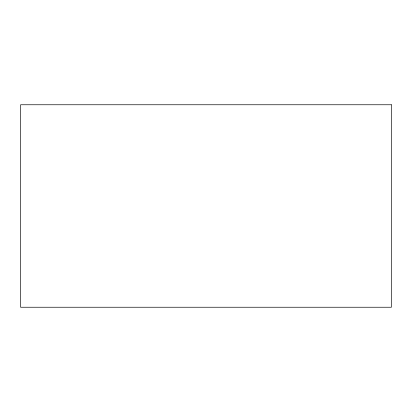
<?xml version="1.0" encoding="UTF-8"?>
<svg xmlns="http://www.w3.org/2000/svg" width="412" height="412" viewBox="0 0 412 412"><rect width="100%" height="100%" fill="white"/><g stroke="black" fill="none" stroke-linecap="round" stroke-linejoin="round"><path stroke-width="0.62" d="M391.4 104.761L20.6 104.761L20.6 307.239L391.4 307.239L391.4 104.761"/></g></svg>
